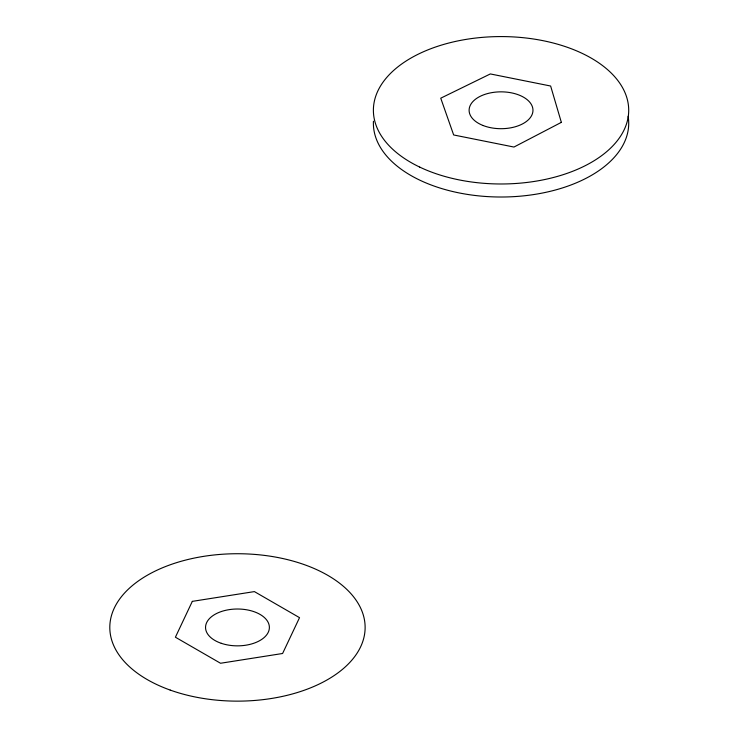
<?xml version="1.0" encoding="UTF-8"?>
<svg xmlns="http://www.w3.org/2000/svg" width="738" height="738" viewBox="0 0 738 738"><rect width="100%" height="100%" fill="white"/><g stroke="black" fill="none" stroke-linecap="round" stroke-linejoin="round"><path stroke-width="1.11" d="M628.139 116.327A127.665 73.708 0 0 1 505.281 196.972A127.665 73.708 0 0 1 373.437 121.207M192.323 601.369L175.404 637.208L220.533 663.259L282.599 653.49L299.527 617.66L254.389 591.599L192.323 601.369M561.35 122.36L513.962 147.047L453.658 134.962L440.743 98.191L490.336 73.938L550.64 86.023L561.35 122.36M483.132 125.525A31.919 18.422 0 0 0 532.882 111.604A31.919 18.422 0 0 0 487.126 93.689A31.919 18.422 0 0 0 483.132 125.525M419.719 167.092A127.665 73.708 0 0 0 626.931 122.526A127.665 73.708 0 0 0 456.49 41.208A127.665 73.708 0 0 0 419.719 167.092M221.234 643.296A31.919 18.422 0 0 0 269.379 627.614A31.919 18.422 0 0 0 221.778 611.387A31.919 18.422 0 0 0 221.234 643.296M170.192 690.076A127.665 73.708 0 0 0 365.061 629.745A127.665 73.708 0 0 0 177.138 562.476A127.665 73.708 0 0 0 170.192 690.076"/></g></svg>
